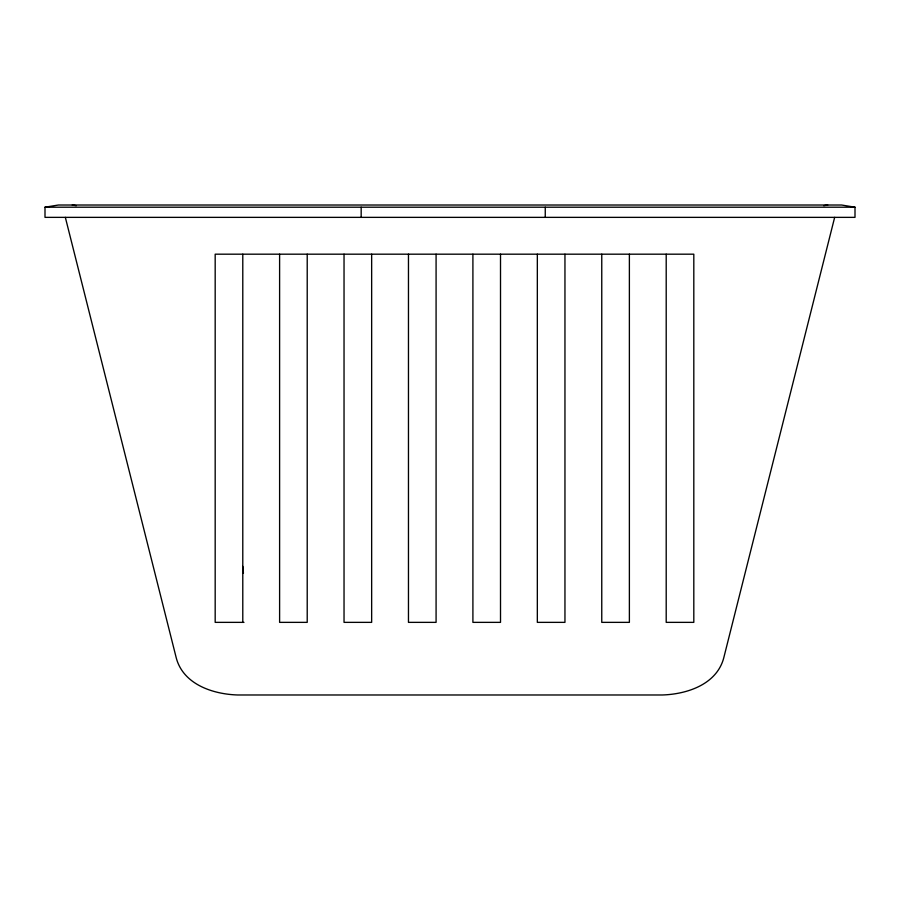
<?xml version="1.0" encoding="UTF-8"?>
<svg xmlns="http://www.w3.org/2000/svg" width="900" height="900" viewBox="0 0 900 900"><rect width="100%" height="100%" fill="white"/><g stroke="black" fill="none" stroke-linecap="round" stroke-linejoin="round"><path stroke-width="1.35" d="M834.66 217.361L723.735 657.945C716.726 684.45 686.947 694.238 662.288 694.98L237.713 694.98C213.053 694.238 183.274 684.45 176.265 657.945L65.34 217.361M45 207.203L58.387 205.02L841.613 205.02L855 207.203L855 217.361L45 217.361L45 207.203L855 207.203M823.702 205.672L827.719 205.02M243.979 622.361L215.179 622.361L215.179 254.183L693.81 254.183L693.81 622.361L666.202 622.361L666.202 254.183M72.281 205.02L76.297 205.672M242.786 566.347L243.439 573.188M629.381 254.183L629.381 622.361L601.762 622.361L601.762 254.183M564.952 254.183L564.952 622.361L537.334 622.361L537.334 254.183M545.254 207.203L545.254 217.361M500.512 254.183L500.512 622.361L472.905 622.361L472.905 254.183M436.084 254.183L436.084 622.361L408.465 622.361L408.465 254.183M371.655 254.183L371.655 622.361L344.036 622.361L344.036 254.183M361.17 207.203L361.17 217.361M307.215 254.183L307.215 622.361L279.608 622.361L279.608 254.183M242.786 254.183L242.786 622.361"/></g></svg>
